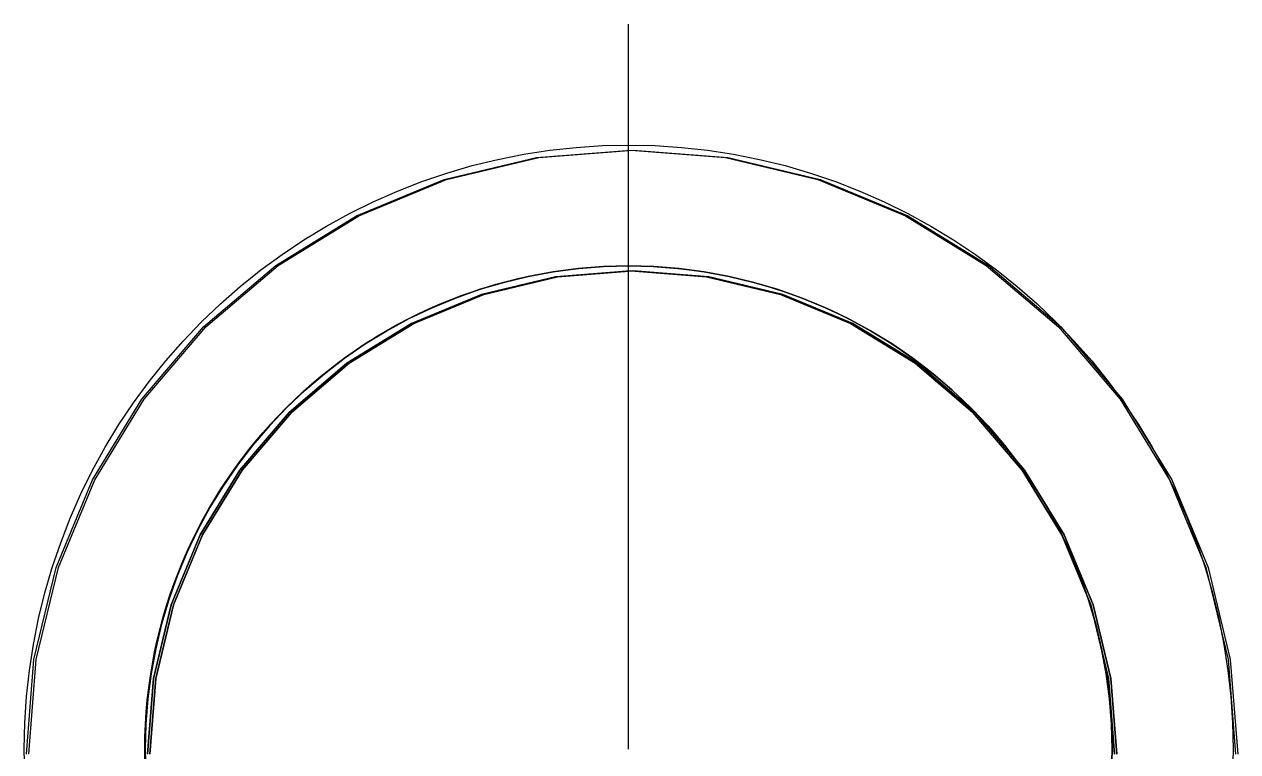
# Model space of a CAD drawing. Header units: millimetres. Extents: x -245 to 49755, y -245 to 41806.
# Drawn here: x 35489.76 to 35506.49, y 18570.03 to 18580.06 of the extents above; entities that cross this region are included whole.
import ezdxf

# ---------------------------------------------------------------- set-up
doc = ezdxf.new("R2010")
doc.units = ezdxf.units.MM
doc.layers.add('Slab', color=7, linetype='Continuous', lineweight=50)

msp = doc.modelspace()

# ---------------------------------------------------------------- linework, layer by layer
at = {"layer": 'Slab', "color": 4, "linetype": 'Continuous', "lineweight": 18}
msp.add_line((35498.088, 18580.064), (35498.088, 18570.064), dxfattribs=at)
at = {"layer": 'Slab', "color": 4, "linetype": 'Continuous', "lineweight": -3}
msp.add_line((35498.088, 18570.064), (35498.088, 18580.064), dxfattribs=at)
at = {"layer": 'Slab', "color": 7, "linetype": 'Continuous', "lineweight": -3}
for p, q in [((35496.645, 18578.271), (35497.005, 18578.326)), ((35496.645, 18578.271), (35497.005, 18578.326)), ((35496.645, 18578.271), (35497.005, 18578.326)), ((35496.645, 18578.271), (35497.005, 18578.326)), ((35496.821, 18578.228), (35498.124, 18578.33)), ((35496.821, 18578.228), (35498.124, 18578.33)), ((35496.852, 18578.228), (35498.156, 18578.33)), ((35496.852, 18578.228), (35498.156, 18578.33)), ((35497.005, 18578.326), (35497.366, 18578.366)), ((35497.005, 18578.326), (35497.366, 18578.366)), ((35497.005, 18578.326), (35497.366, 18578.366)), ((35497.005, 18578.326), (35497.366, 18578.366)), ((35497.366, 18578.366), (35497.729, 18578.39)), ((35497.366, 18578.366), (35497.729, 18578.39)), ((35497.366, 18578.366), (35497.729, 18578.39)), ((35497.366, 18578.366), (35497.729, 18578.39)), ((35497.729, 18578.39), (35498.092, 18578.398)), ((35497.729, 18578.39), (35498.092, 18578.398)), ((35497.729, 18578.39), (35498.092, 18578.398)), ((35497.729, 18578.39), (35498.092, 18578.398)), ((35498.092, 18578.398), (35498.456, 18578.39)), ((35498.092, 18578.398), (35498.456, 18578.39)), ((35498.092, 18578.398), (35498.456, 18578.39)), ((35498.092, 18578.398), (35498.456, 18578.39)), ((35498.124, 18578.33), (35499.428, 18578.228)), ((35498.124, 18578.33), (35499.428, 18578.228)), ((35498.156, 18578.33), (35499.459, 18578.228)), ((35498.156, 18578.33), (35499.459, 18578.228)), ((35498.456, 18578.39), (35498.819, 18578.366)), ((35498.456, 18578.39), (35498.819, 18578.366)), ((35498.456, 18578.39), (35498.819, 18578.366)), ((35498.456, 18578.39), (35498.819, 18578.366)), ((35498.819, 18578.366), (35499.18, 18578.326)), ((35498.819, 18578.366), (35499.18, 18578.326)), ((35498.819, 18578.366), (35499.18, 18578.326)), ((35498.819, 18578.366), (35499.18, 18578.326)), ((35499.18, 18578.326), (35499.539, 18578.271)), ((35499.18, 18578.326), (35499.539, 18578.271)), ((35499.18, 18578.326), (35499.539, 18578.271)), ((35499.18, 18578.326), (35499.539, 18578.271)), ((35495.549, 18577.923), (35496.821, 18578.228)), ((35495.549, 18577.923), (35496.821, 18578.228)), ((35495.581, 18577.923), (35496.852, 18578.228)), ((35495.581, 18577.923), (35496.852, 18578.228)), ((35495.936, 18578.114), (35496.289, 18578.2)), ((35495.936, 18578.114), (35496.289, 18578.2)), ((35495.936, 18578.114), (35496.289, 18578.2)), ((35495.936, 18578.114), (35496.289, 18578.2)), ((35496.289, 18578.2), (35496.645, 18578.271)), ((35496.289, 18578.2), (35496.645, 18578.271)), ((35496.289, 18578.2), (35496.645, 18578.271)), ((35496.289, 18578.2), (35496.645, 18578.271)), ((35499.428, 18578.228), (35500.699, 18577.923)), ((35499.428, 18578.228), (35500.699, 18577.923)), ((35499.459, 18578.228), (35500.731, 18577.923)), ((35499.459, 18578.228), (35500.731, 18577.923)), ((35499.539, 18578.271), (35499.896, 18578.2)), ((35499.539, 18578.271), (35499.896, 18578.2)), ((35499.539, 18578.271), (35499.896, 18578.2)), ((35499.539, 18578.271), (35499.896, 18578.2)), ((35499.896, 18578.2), (35500.249, 18578.114)), ((35499.896, 18578.2), (35500.249, 18578.114)), ((35499.896, 18578.2), (35500.249, 18578.114)), ((35499.896, 18578.2), (35500.249, 18578.114)), ((35495.242, 18577.895), (35495.587, 18578.012)), ((35495.242, 18577.895), (35495.587, 18578.012)), ((35495.242, 18577.895), (35495.587, 18578.012)), ((35495.242, 18577.895), (35495.587, 18578.012)), ((35495.587, 18578.012), (35495.936, 18578.114)), ((35495.587, 18578.012), (35495.936, 18578.114)), ((35495.587, 18578.012), (35495.936, 18578.114)), ((35495.587, 18578.012), (35495.936, 18578.114)), ((35500.249, 18578.114), (35500.598, 18578.012)), ((35500.249, 18578.114), (35500.598, 18578.012)), ((35500.249, 18578.114), (35500.598, 18578.012)), ((35500.249, 18578.114), (35500.598, 18578.012)), ((35500.598, 18578.012), (35500.943, 18577.895)), ((35500.598, 18578.012), (35500.943, 18577.895)), ((35500.598, 18578.012), (35500.943, 18577.895)), ((35500.598, 18578.012), (35500.943, 18577.895)), ((35494.341, 18577.422), (35495.549, 18577.923)), ((35494.341, 18577.422), (35495.549, 18577.923)), ((35494.372, 18577.422), (35495.581, 18577.923)), ((35494.372, 18577.422), (35495.581, 18577.923)), ((35494.903, 18577.763), (35495.242, 18577.895)), ((35494.903, 18577.763), (35495.242, 18577.895)), ((35494.903, 18577.763), (35495.242, 18577.895)), ((35494.903, 18577.763), (35495.242, 18577.895)), ((35500.699, 18577.923), (35501.907, 18577.422)), ((35500.699, 18577.923), (35501.907, 18577.422)), ((35500.731, 18577.923), (35501.939, 18577.422)), ((35500.731, 18577.923), (35501.939, 18577.422)), ((35500.943, 18577.895), (35501.281, 18577.763)), ((35500.943, 18577.895), (35501.281, 18577.763)), ((35500.943, 18577.895), (35501.281, 18577.763)), ((35500.943, 18577.895), (35501.281, 18577.763)), ((35494.571, 18577.617), (35494.903, 18577.763)), ((35494.571, 18577.617), (35494.903, 18577.763)), ((35494.571, 18577.617), (35494.903, 18577.763)), ((35494.571, 18577.617), (35494.903, 18577.763)), ((35501.281, 18577.763), (35501.614, 18577.617)), ((35501.281, 18577.763), (35501.614, 18577.617)), ((35501.281, 18577.763), (35501.614, 18577.617)), ((35501.281, 18577.763), (35501.614, 18577.617)), ((35494.245, 18577.456), (35494.571, 18577.617)), ((35494.245, 18577.456), (35494.571, 18577.617)), ((35494.245, 18577.456), (35494.571, 18577.617)), ((35494.245, 18577.456), (35494.571, 18577.617)), ((35501.614, 18577.617), (35501.94, 18577.456)), ((35501.614, 18577.617), (35501.94, 18577.456)), ((35501.614, 18577.617), (35501.94, 18577.456)), ((35501.614, 18577.617), (35501.94, 18577.456)), ((35493.226, 18576.739), (35494.341, 18577.422)), ((35493.226, 18576.739), (35494.341, 18577.422)), ((35493.258, 18576.739), (35494.372, 18577.422)), ((35493.258, 18576.739), (35494.372, 18577.422)), ((35493.926, 18577.281), (35494.245, 18577.456)), ((35493.926, 18577.281), (35494.245, 18577.456)), ((35493.926, 18577.281), (35494.245, 18577.456)), ((35493.926, 18577.281), (35494.245, 18577.456)), ((35501.907, 18577.422), (35503.022, 18576.739)), ((35501.907, 18577.422), (35503.022, 18576.739)), ((35501.939, 18577.422), (35503.054, 18576.739)), ((35501.939, 18577.422), (35503.054, 18576.739)), ((35501.94, 18577.456), (35502.259, 18577.281)), ((35501.94, 18577.456), (35502.259, 18577.281)), ((35501.94, 18577.456), (35502.259, 18577.281)), ((35501.94, 18577.456), (35502.259, 18577.281)), ((35493.615, 18577.093), (35493.926, 18577.281)), ((35493.615, 18577.093), (35493.926, 18577.281)), ((35493.615, 18577.093), (35493.926, 18577.281)), ((35493.615, 18577.093), (35493.926, 18577.281)), ((35502.259, 18577.281), (35502.57, 18577.093)), ((35502.259, 18577.281), (35502.57, 18577.093)), ((35502.259, 18577.281), (35502.57, 18577.093)), ((35502.259, 18577.281), (35502.57, 18577.093)), ((35493.313, 18576.891), (35493.615, 18577.093)), ((35493.313, 18576.891), (35493.615, 18577.093)), ((35493.313, 18576.891), (35493.615, 18577.093)), ((35493.313, 18576.891), (35493.615, 18577.093)), ((35502.57, 18577.093), (35502.872, 18576.891)), ((35502.57, 18577.093), (35502.872, 18576.891)), ((35502.57, 18577.093), (35502.872, 18576.891)), ((35502.57, 18577.093), (35502.872, 18576.891)), ((35493.019, 18576.676), (35493.313, 18576.891)), ((35493.019, 18576.676), (35493.313, 18576.891)), ((35493.019, 18576.676), (35493.313, 18576.891)), ((35493.019, 18576.676), (35493.313, 18576.891)), ((35502.872, 18576.891), (35503.165, 18576.676)), ((35502.872, 18576.891), (35503.165, 18576.676)), ((35502.872, 18576.891), (35503.165, 18576.676)), ((35502.872, 18576.891), (35503.165, 18576.676)), ((35492.232, 18575.89), (35493.226, 18576.739)), ((35492.232, 18575.89), (35493.226, 18576.739)), ((35492.263, 18575.89), (35493.258, 18576.739)), ((35492.263, 18575.89), (35493.258, 18576.739)), ((35492.736, 18576.448), (35493.019, 18576.676)), ((35492.736, 18576.448), (35493.019, 18576.676)), ((35492.736, 18576.448), (35493.019, 18576.676)), ((35492.736, 18576.448), (35493.019, 18576.676)), ((35497.05, 18576.649), (35496.706, 18576.585)), ((35496.706, 18576.585), (35497.05, 18576.649)), ((35496.706, 18576.585), (35497.05, 18576.649)), ((35497.05, 18576.649), (35496.706, 18576.585)), ((35496.706, 18576.585), (35497.05, 18576.649)), ((35497.05, 18576.649), (35496.706, 18576.585)), ((35497.396, 18576.694), (35497.05, 18576.649)), ((35497.05, 18576.649), (35497.396, 18576.694)), ((35497.05, 18576.649), (35497.396, 18576.694)), ((35497.396, 18576.694), (35497.05, 18576.649)), ((35497.05, 18576.649), (35497.396, 18576.694)), ((35497.396, 18576.694), (35497.05, 18576.649)), ((35498.124, 18576.664), (35497.081, 18576.582)), ((35497.081, 18576.582), (35498.124, 18576.664)), ((35498.156, 18576.664), (35497.113, 18576.582)), ((35497.113, 18576.582), (35498.156, 18576.664)), ((35497.744, 18576.722), (35497.396, 18576.694)), ((35497.396, 18576.694), (35497.744, 18576.722)), ((35497.396, 18576.694), (35497.744, 18576.722)), ((35497.744, 18576.722), (35497.396, 18576.694)), ((35497.396, 18576.694), (35497.744, 18576.722)), ((35497.744, 18576.722), (35497.396, 18576.694)), ((35498.092, 18576.731), (35497.744, 18576.722)), ((35497.744, 18576.722), (35498.092, 18576.731)), ((35497.744, 18576.722), (35498.092, 18576.731)), ((35498.092, 18576.731), (35497.744, 18576.722)), ((35497.744, 18576.722), (35498.092, 18576.731)), ((35498.092, 18576.731), (35497.744, 18576.722)), ((35498.441, 18576.722), (35498.092, 18576.731)), ((35498.092, 18576.731), (35498.441, 18576.722)), ((35498.092, 18576.731), (35498.441, 18576.722)), ((35498.441, 18576.722), (35498.092, 18576.731)), ((35498.092, 18576.731), (35498.441, 18576.722)), ((35498.441, 18576.722), (35498.092, 18576.731)), ((35499.167, 18576.582), (35498.124, 18576.664)), ((35498.124, 18576.664), (35499.167, 18576.582)), ((35499.199, 18576.582), (35498.156, 18576.664)), ((35498.156, 18576.664), (35499.199, 18576.582)), ((35498.789, 18576.694), (35498.441, 18576.722)), ((35498.441, 18576.722), (35498.789, 18576.694)), ((35498.441, 18576.722), (35498.789, 18576.694)), ((35498.789, 18576.694), (35498.441, 18576.722)), ((35498.441, 18576.722), (35498.789, 18576.694)), ((35498.789, 18576.694), (35498.441, 18576.722)), ((35499.135, 18576.649), (35498.789, 18576.694)), ((35498.789, 18576.694), (35499.135, 18576.649)), ((35498.789, 18576.694), (35499.135, 18576.649)), ((35499.135, 18576.649), (35498.789, 18576.694)), ((35498.789, 18576.694), (35499.135, 18576.649)), ((35499.135, 18576.649), (35498.789, 18576.694)), ((35499.479, 18576.585), (35499.135, 18576.649)), ((35499.135, 18576.649), (35499.479, 18576.585)), ((35499.135, 18576.649), (35499.479, 18576.585)), ((35499.479, 18576.585), (35499.135, 18576.649)), ((35499.135, 18576.649), (35499.479, 18576.585)), ((35499.479, 18576.585), (35499.135, 18576.649)), ((35503.022, 18576.739), (35504.017, 18575.89)), ((35503.022, 18576.739), (35504.017, 18575.89)), ((35503.054, 18576.739), (35504.048, 18575.89)), ((35503.054, 18576.739), (35504.048, 18575.89)), ((35503.165, 18576.676), (35503.449, 18576.448)), ((35503.165, 18576.676), (35503.449, 18576.448)), ((35503.165, 18576.676), (35503.449, 18576.448)), ((35503.165, 18576.676), (35503.449, 18576.448)), ((35496.367, 18576.504), (35496.032, 18576.405)), ((35496.032, 18576.405), (35496.367, 18576.504)), ((35496.032, 18576.405), (35496.367, 18576.504)), ((35496.367, 18576.504), (35496.032, 18576.405)), ((35496.032, 18576.405), (35496.367, 18576.504)), ((35496.367, 18576.504), (35496.032, 18576.405)), ((35497.081, 18576.582), (35496.064, 18576.338)), ((35496.064, 18576.338), (35497.081, 18576.582)), ((35497.113, 18576.582), (35496.096, 18576.338)), ((35496.096, 18576.338), (35497.113, 18576.582)), ((35496.706, 18576.585), (35496.367, 18576.504)), ((35496.367, 18576.504), (35496.706, 18576.585)), ((35496.367, 18576.504), (35496.706, 18576.585)), ((35496.706, 18576.585), (35496.367, 18576.504)), ((35496.367, 18576.504), (35496.706, 18576.585)), ((35496.706, 18576.585), (35496.367, 18576.504)), ((35500.184, 18576.338), (35499.167, 18576.582)), ((35499.167, 18576.582), (35500.184, 18576.338)), ((35500.216, 18576.338), (35499.199, 18576.582)), ((35499.199, 18576.582), (35500.216, 18576.338)), ((35499.818, 18576.504), (35499.479, 18576.585)), ((35499.479, 18576.585), (35499.818, 18576.504)), ((35499.479, 18576.585), (35499.818, 18576.504)), ((35499.818, 18576.504), (35499.479, 18576.585)), ((35499.479, 18576.585), (35499.818, 18576.504)), ((35499.818, 18576.504), (35499.479, 18576.585)), ((35500.153, 18576.405), (35499.818, 18576.504)), ((35499.818, 18576.504), (35500.153, 18576.405)), ((35499.818, 18576.504), (35500.153, 18576.405)), ((35500.153, 18576.405), (35499.818, 18576.504)), ((35499.818, 18576.504), (35500.153, 18576.405)), ((35500.153, 18576.405), (35499.818, 18576.504)), ((35492.463, 18576.208), (35492.736, 18576.448)), ((35492.463, 18576.208), (35492.736, 18576.448)), ((35492.463, 18576.208), (35492.736, 18576.448)), ((35492.463, 18576.208), (35492.736, 18576.448)), ((35496.064, 18576.338), (35495.098, 18575.937)), ((35495.098, 18575.937), (35496.064, 18576.338)), ((35496.096, 18576.338), (35495.129, 18575.937)), ((35495.129, 18575.937), (35496.096, 18576.338)), ((35495.703, 18576.288), (35495.381, 18576.155)), ((35495.381, 18576.155), (35495.703, 18576.288)), ((35495.381, 18576.155), (35495.703, 18576.288)), ((35495.703, 18576.288), (35495.381, 18576.155)), ((35495.381, 18576.155), (35495.703, 18576.288)), ((35495.703, 18576.288), (35495.381, 18576.155)), ((35496.032, 18576.405), (35495.703, 18576.288)), ((35495.703, 18576.288), (35496.032, 18576.405)), ((35495.703, 18576.288), (35496.032, 18576.405)), ((35496.032, 18576.405), (35495.703, 18576.288)), ((35495.703, 18576.288), (35496.032, 18576.405)), ((35496.032, 18576.405), (35495.703, 18576.288)), ((35500.482, 18576.288), (35500.153, 18576.405)), ((35500.153, 18576.405), (35500.482, 18576.288)), ((35500.153, 18576.405), (35500.482, 18576.288)), ((35500.482, 18576.288), (35500.153, 18576.405)), ((35500.153, 18576.405), (35500.482, 18576.288)), ((35500.482, 18576.288), (35500.153, 18576.405)), ((35501.151, 18575.937), (35500.184, 18576.338)), ((35500.184, 18576.338), (35501.151, 18575.937)), ((35501.182, 18575.937), (35500.216, 18576.338)), ((35500.216, 18576.338), (35501.182, 18575.937)), ((35500.804, 18576.155), (35500.482, 18576.288)), ((35500.482, 18576.288), (35500.804, 18576.155)), ((35500.482, 18576.288), (35500.804, 18576.155)), ((35500.804, 18576.155), (35500.482, 18576.288)), ((35500.482, 18576.288), (35500.804, 18576.155)), ((35500.804, 18576.155), (35500.482, 18576.288)), ((35503.449, 18576.448), (35503.722, 18576.208)), ((35503.449, 18576.448), (35503.722, 18576.208)), ((35503.449, 18576.448), (35503.722, 18576.208)), ((35503.449, 18576.448), (35503.722, 18576.208)), ((35492.2, 18575.957), (35492.463, 18576.208)), ((35492.2, 18575.957), (35492.463, 18576.208)), ((35492.2, 18575.957), (35492.463, 18576.208)), ((35492.2, 18575.957), (35492.463, 18576.208)), ((35495.381, 18576.155), (35495.066, 18576.004)), ((35495.066, 18576.004), (35495.381, 18576.155)), ((35495.066, 18576.004), (35495.381, 18576.155)), ((35495.381, 18576.155), (35495.066, 18576.004)), ((35495.066, 18576.004), (35495.381, 18576.155)), ((35495.381, 18576.155), (35495.066, 18576.004)), ((35501.119, 18576.004), (35500.804, 18576.155)), ((35500.804, 18576.155), (35501.119, 18576.004)), ((35500.804, 18576.155), (35501.119, 18576.004)), ((35501.119, 18576.004), (35500.804, 18576.155)), ((35500.804, 18576.155), (35501.119, 18576.004)), ((35501.119, 18576.004), (35500.804, 18576.155)), ((35503.722, 18576.208), (35503.985, 18575.957)), ((35503.722, 18576.208), (35503.985, 18575.957)), ((35503.722, 18576.208), (35503.985, 18575.957)), ((35503.722, 18576.208), (35503.985, 18575.957)), ((35491.948, 18575.694), (35492.2, 18575.957)), ((35491.948, 18575.694), (35492.2, 18575.957)), ((35491.948, 18575.694), (35492.2, 18575.957)), ((35491.948, 18575.694), (35492.2, 18575.957)), ((35495.066, 18576.004), (35494.759, 18575.838)), ((35494.759, 18575.838), (35495.066, 18576.004)), ((35494.759, 18575.838), (35495.066, 18576.004)), ((35495.066, 18576.004), (35494.759, 18575.838)), ((35494.759, 18575.838), (35495.066, 18576.004)), ((35495.066, 18576.004), (35494.759, 18575.838)), ((35501.426, 18575.838), (35501.119, 18576.004)), ((35501.119, 18576.004), (35501.426, 18575.838)), ((35501.119, 18576.004), (35501.426, 18575.838)), ((35501.426, 18575.838), (35501.119, 18576.004)), ((35501.119, 18576.004), (35501.426, 18575.838)), ((35501.426, 18575.838), (35501.119, 18576.004)), ((35503.985, 18575.957), (35504.236, 18575.694)), ((35503.985, 18575.957), (35504.236, 18575.694)), ((35503.985, 18575.957), (35504.236, 18575.694)), ((35503.985, 18575.957), (35504.236, 18575.694)), ((35491.382, 18574.895), (35492.232, 18575.89)), ((35491.382, 18574.895), (35492.232, 18575.89)), ((35491.414, 18574.895), (35492.263, 18575.89)), ((35491.414, 18574.895), (35492.263, 18575.89)), ((35495.098, 18575.937), (35494.206, 18575.391)), ((35494.206, 18575.391), (35495.098, 18575.937)), ((35495.129, 18575.937), (35494.237, 18575.391)), ((35494.237, 18575.391), (35495.129, 18575.937)), ((35494.759, 18575.838), (35494.461, 18575.655)), ((35494.461, 18575.655), (35494.759, 18575.838)), ((35494.461, 18575.655), (35494.759, 18575.838)), ((35494.759, 18575.838), (35494.461, 18575.655)), ((35494.461, 18575.655), (35494.759, 18575.838)), ((35494.759, 18575.838), (35494.461, 18575.655)), ((35502.043, 18575.391), (35501.151, 18575.937)), ((35501.151, 18575.937), (35502.043, 18575.391)), ((35502.074, 18575.391), (35501.182, 18575.937)), ((35501.182, 18575.937), (35502.074, 18575.391)), ((35501.723, 18575.655), (35501.426, 18575.838)), ((35501.426, 18575.838), (35501.723, 18575.655)), ((35501.426, 18575.838), (35501.723, 18575.655)), ((35501.723, 18575.655), (35501.426, 18575.838)), ((35501.426, 18575.838), (35501.723, 18575.655)), ((35501.723, 18575.655), (35501.426, 18575.838)), ((35504.017, 18575.89), (35504.866, 18574.895)), ((35504.017, 18575.89), (35504.866, 18574.895)), ((35504.048, 18575.89), (35504.898, 18574.895)), ((35504.048, 18575.89), (35504.898, 18574.895)), ((35491.709, 18575.421), (35491.948, 18575.694)), ((35491.709, 18575.421), (35491.948, 18575.694)), ((35491.709, 18575.421), (35491.948, 18575.694)), ((35491.709, 18575.421), (35491.948, 18575.694)), ((35494.461, 18575.655), (35494.174, 18575.458)), ((35494.174, 18575.458), (35494.461, 18575.655)), ((35494.174, 18575.458), (35494.461, 18575.655)), ((35494.461, 18575.655), (35494.174, 18575.458)), ((35494.174, 18575.458), (35494.461, 18575.655)), ((35494.461, 18575.655), (35494.174, 18575.458)), ((35502.011, 18575.458), (35501.723, 18575.655)), ((35501.723, 18575.655), (35502.011, 18575.458)), ((35501.723, 18575.655), (35502.011, 18575.458)), ((35502.011, 18575.458), (35501.723, 18575.655)), ((35501.723, 18575.655), (35502.011, 18575.458)), ((35502.011, 18575.458), (35501.723, 18575.655)), ((35504.236, 18575.694), (35504.476, 18575.421)), ((35504.236, 18575.694), (35504.476, 18575.421)), ((35504.236, 18575.694), (35504.476, 18575.421)), ((35504.236, 18575.694), (35504.476, 18575.421)), ((35494.174, 18575.458), (35493.897, 18575.245)), ((35493.897, 18575.245), (35494.174, 18575.458)), ((35493.897, 18575.245), (35494.174, 18575.458)), ((35494.174, 18575.458), (35493.897, 18575.245)), ((35493.897, 18575.245), (35494.174, 18575.458)), ((35494.174, 18575.458), (35493.897, 18575.245)), ((35502.288, 18575.245), (35502.011, 18575.458)), ((35502.011, 18575.458), (35502.288, 18575.245)), ((35502.011, 18575.458), (35502.288, 18575.245)), ((35502.288, 18575.245), (35502.011, 18575.458)), ((35502.011, 18575.458), (35502.288, 18575.245)), ((35502.288, 18575.245), (35502.011, 18575.458)), ((35491.481, 18575.137), (35491.709, 18575.421)), ((35491.481, 18575.137), (35491.709, 18575.421)), ((35491.481, 18575.137), (35491.709, 18575.421)), ((35491.481, 18575.137), (35491.709, 18575.421)), ((35494.206, 18575.391), (35493.41, 18574.711)), ((35493.41, 18574.711), (35494.206, 18575.391)), ((35494.237, 18575.391), (35493.442, 18574.711)), ((35493.442, 18574.711), (35494.237, 18575.391)), ((35502.838, 18574.711), (35502.043, 18575.391)), ((35502.043, 18575.391), (35502.838, 18574.711)), ((35502.87, 18574.711), (35502.074, 18575.391)), ((35502.074, 18575.391), (35502.87, 18574.711)), ((35504.476, 18575.421), (35504.704, 18575.137)), ((35504.476, 18575.421), (35504.704, 18575.137)), ((35504.476, 18575.421), (35504.704, 18575.137)), ((35504.476, 18575.421), (35504.704, 18575.137)), ((35491.266, 18574.844), (35491.481, 18575.137)), ((35491.266, 18574.844), (35491.481, 18575.137)), ((35491.266, 18574.844), (35491.481, 18575.137)), ((35491.266, 18574.844), (35491.481, 18575.137)), ((35493.897, 18575.245), (35493.632, 18575.019)), ((35493.632, 18575.019), (35493.897, 18575.245)), ((35493.632, 18575.019), (35493.897, 18575.245)), ((35493.897, 18575.245), (35493.632, 18575.019)), ((35493.632, 18575.019), (35493.897, 18575.245)), ((35493.897, 18575.245), (35493.632, 18575.019)), ((35502.553, 18575.019), (35502.288, 18575.245)), ((35502.288, 18575.245), (35502.553, 18575.019)), ((35502.288, 18575.245), (35502.553, 18575.019)), ((35502.553, 18575.019), (35502.288, 18575.245)), ((35502.288, 18575.245), (35502.553, 18575.019)), ((35502.553, 18575.019), (35502.288, 18575.245)), ((35504.704, 18575.137), (35504.919, 18574.844)), ((35504.704, 18575.137), (35504.919, 18574.844)), ((35504.704, 18575.137), (35504.919, 18574.844)), ((35504.704, 18575.137), (35504.919, 18574.844)), ((35493.632, 18575.019), (35493.378, 18574.778)), ((35493.378, 18574.778), (35493.632, 18575.019)), ((35493.378, 18574.778), (35493.632, 18575.019)), ((35493.632, 18575.019), (35493.378, 18574.778)), ((35493.378, 18574.778), (35493.632, 18575.019)), ((35493.632, 18575.019), (35493.378, 18574.778)), ((35502.806, 18574.778), (35502.553, 18575.019)), ((35502.553, 18575.019), (35502.806, 18574.778)), ((35502.553, 18575.019), (35502.806, 18574.778)), ((35502.806, 18574.778), (35502.553, 18575.019)), ((35502.553, 18575.019), (35502.806, 18574.778)), ((35502.806, 18574.778), (35502.553, 18575.019)), ((35490.699, 18573.78), (35491.382, 18574.895)), ((35490.699, 18573.78), (35491.382, 18574.895)), ((35490.731, 18573.78), (35491.414, 18574.895)), ((35490.731, 18573.78), (35491.414, 18574.895)), ((35491.064, 18574.542), (35491.266, 18574.844)), ((35491.064, 18574.542), (35491.266, 18574.844)), ((35491.064, 18574.542), (35491.266, 18574.844)), ((35491.064, 18574.542), (35491.266, 18574.844)), ((35504.866, 18574.895), (35505.549, 18573.78)), ((35504.866, 18574.895), (35505.549, 18573.78)), ((35504.898, 18574.895), (35505.581, 18573.78)), ((35504.898, 18574.895), (35505.581, 18573.78)), ((35504.919, 18574.844), (35505.121, 18574.542)), ((35504.919, 18574.844), (35505.121, 18574.542)), ((35504.919, 18574.844), (35505.121, 18574.542)), ((35504.919, 18574.844), (35505.121, 18574.542)), ((35493.41, 18574.711), (35492.731, 18573.916)), ((35492.731, 18573.916), (35493.41, 18574.711)), ((35493.442, 18574.711), (35492.762, 18573.916)), ((35492.762, 18573.916), (35493.442, 18574.711)), ((35493.378, 18574.778), (35493.138, 18574.525)), ((35493.138, 18574.525), (35493.378, 18574.778)), ((35493.138, 18574.525), (35493.378, 18574.778)), ((35493.378, 18574.778), (35493.138, 18574.525)), ((35493.138, 18574.525), (35493.378, 18574.778)), ((35493.378, 18574.778), (35493.138, 18574.525)), ((35503.047, 18574.525), (35502.806, 18574.778)), ((35502.806, 18574.778), (35503.047, 18574.525)), ((35502.806, 18574.778), (35503.047, 18574.525)), ((35503.047, 18574.525), (35502.806, 18574.778)), ((35502.806, 18574.778), (35503.047, 18574.525)), ((35503.047, 18574.525), (35502.806, 18574.778)), ((35503.518, 18573.916), (35502.838, 18574.711)), ((35502.838, 18574.711), (35503.518, 18573.916)), ((35503.549, 18573.916), (35502.87, 18574.711)), ((35502.87, 18574.711), (35503.549, 18573.916)), ((35490.876, 18574.231), (35491.064, 18574.542)), ((35490.876, 18574.231), (35491.064, 18574.542)), ((35490.876, 18574.231), (35491.064, 18574.542)), ((35490.876, 18574.231), (35491.064, 18574.542)), ((35493.138, 18574.525), (35492.911, 18574.26)), ((35492.911, 18574.26), (35493.138, 18574.525)), ((35492.911, 18574.26), (35493.138, 18574.525)), ((35493.138, 18574.525), (35492.911, 18574.26)), ((35492.911, 18574.26), (35493.138, 18574.525)), ((35493.138, 18574.525), (35492.911, 18574.26)), ((35503.273, 18574.26), (35503.047, 18574.525)), ((35503.047, 18574.525), (35503.273, 18574.26)), ((35503.047, 18574.525), (35503.273, 18574.26)), ((35503.273, 18574.26), (35503.047, 18574.525)), ((35503.047, 18574.525), (35503.273, 18574.26)), ((35503.273, 18574.26), (35503.047, 18574.525)), ((35505.121, 18574.542), (35505.309, 18574.231)), ((35505.121, 18574.542), (35505.309, 18574.231)), ((35505.121, 18574.542), (35505.309, 18574.231)), ((35505.121, 18574.542), (35505.309, 18574.231)), ((35490.701, 18573.912), (35490.876, 18574.231)), ((35490.701, 18573.912), (35490.876, 18574.231)), ((35490.701, 18573.912), (35490.876, 18574.231)), ((35490.701, 18573.912), (35490.876, 18574.231)), ((35492.911, 18574.26), (35492.699, 18573.983)), ((35492.699, 18573.983), (35492.911, 18574.26)), ((35492.699, 18573.983), (35492.911, 18574.26)), ((35492.911, 18574.26), (35492.699, 18573.983)), ((35492.699, 18573.983), (35492.911, 18574.26)), ((35492.911, 18574.26), (35492.699, 18573.983)), ((35503.486, 18573.983), (35503.273, 18574.26)), ((35503.273, 18574.26), (35503.486, 18573.983)), ((35503.273, 18574.26), (35503.486, 18573.983)), ((35503.486, 18573.983), (35503.273, 18574.26)), ((35503.273, 18574.26), (35503.486, 18573.983)), ((35503.486, 18573.983), (35503.273, 18574.26)), ((35505.309, 18574.231), (35505.484, 18573.912)), ((35505.309, 18574.231), (35505.484, 18573.912)), ((35505.309, 18574.231), (35505.484, 18573.912)), ((35505.309, 18574.231), (35505.484, 18573.912)), ((35492.699, 18573.983), (35492.501, 18573.695)), ((35492.501, 18573.695), (35492.699, 18573.983)), ((35492.501, 18573.695), (35492.699, 18573.983)), ((35492.699, 18573.983), (35492.501, 18573.695)), ((35492.501, 18573.695), (35492.699, 18573.983)), ((35492.699, 18573.983), (35492.501, 18573.695)), ((35503.684, 18573.695), (35503.486, 18573.983)), ((35503.486, 18573.983), (35503.684, 18573.695)), ((35503.486, 18573.983), (35503.684, 18573.695)), ((35503.684, 18573.695), (35503.486, 18573.983)), ((35503.486, 18573.983), (35503.684, 18573.695)), ((35503.684, 18573.695), (35503.486, 18573.983)), ((35490.199, 18572.572), (35490.699, 18573.78)), ((35490.199, 18572.572), (35490.699, 18573.78)), ((35490.23, 18572.572), (35490.731, 18573.78)), ((35490.23, 18572.572), (35490.731, 18573.78)), ((35490.54, 18573.586), (35490.701, 18573.912)), ((35490.54, 18573.586), (35490.701, 18573.912)), ((35490.54, 18573.586), (35490.701, 18573.912)), ((35490.54, 18573.586), (35490.701, 18573.912)), ((35492.731, 18573.916), (35492.184, 18573.024)), ((35492.184, 18573.024), (35492.731, 18573.916)), ((35492.762, 18573.916), (35492.216, 18573.024)), ((35492.216, 18573.024), (35492.762, 18573.916)), ((35504.064, 18573.024), (35503.518, 18573.916)), ((35503.518, 18573.916), (35504.064, 18573.024)), ((35504.096, 18573.024), (35503.549, 18573.916)), ((35503.549, 18573.916), (35504.096, 18573.024)), ((35505.484, 18573.912), (35505.645, 18573.586)), ((35505.484, 18573.912), (35505.645, 18573.586)), ((35505.484, 18573.912), (35505.645, 18573.586)), ((35505.484, 18573.912), (35505.645, 18573.586)), ((35505.549, 18573.78), (35506.05, 18572.572)), ((35505.549, 18573.78), (35506.05, 18572.572)), ((35505.581, 18573.78), (35506.081, 18572.572)), ((35505.581, 18573.78), (35506.081, 18572.572)), ((35492.501, 18573.695), (35492.319, 18573.398)), ((35492.319, 18573.398), (35492.501, 18573.695)), ((35492.319, 18573.398), (35492.501, 18573.695)), ((35492.501, 18573.695), (35492.319, 18573.398)), ((35492.319, 18573.398), (35492.501, 18573.695)), ((35492.501, 18573.695), (35492.319, 18573.398)), ((35503.866, 18573.398), (35503.684, 18573.695)), ((35503.684, 18573.695), (35503.866, 18573.398)), ((35503.684, 18573.695), (35503.866, 18573.398)), ((35503.866, 18573.398), (35503.684, 18573.695)), ((35503.684, 18573.695), (35503.866, 18573.398)), ((35503.866, 18573.398), (35503.684, 18573.695)), ((35490.393, 18573.253), (35490.54, 18573.586)), ((35490.393, 18573.253), (35490.54, 18573.586)), ((35490.393, 18573.253), (35490.54, 18573.586)), ((35490.393, 18573.253), (35490.54, 18573.586)), ((35505.645, 18573.586), (35505.791, 18573.253)), ((35505.645, 18573.586), (35505.791, 18573.253)), ((35505.645, 18573.586), (35505.791, 18573.253)), ((35505.645, 18573.586), (35505.791, 18573.253)), ((35492.319, 18573.398), (35492.152, 18573.091)), ((35492.152, 18573.091), (35492.319, 18573.398)), ((35492.152, 18573.091), (35492.319, 18573.398)), ((35492.319, 18573.398), (35492.152, 18573.091)), ((35492.152, 18573.091), (35492.319, 18573.398)), ((35492.319, 18573.398), (35492.152, 18573.091)), ((35504.032, 18573.091), (35503.866, 18573.398)), ((35503.866, 18573.398), (35504.032, 18573.091)), ((35503.866, 18573.398), (35504.032, 18573.091)), ((35504.032, 18573.091), (35503.866, 18573.398)), ((35503.866, 18573.398), (35504.032, 18573.091)), ((35504.032, 18573.091), (35503.866, 18573.398)), ((35490.262, 18572.914), (35490.393, 18573.253)), ((35490.262, 18572.914), (35490.393, 18573.253)), ((35490.262, 18572.914), (35490.393, 18573.253)), ((35490.262, 18572.914), (35490.393, 18573.253)), ((35505.791, 18573.253), (35505.923, 18572.914)), ((35505.791, 18573.253), (35505.923, 18572.914)), ((35505.791, 18573.253), (35505.923, 18572.914)), ((35505.791, 18573.253), (35505.923, 18572.914)), ((35492.184, 18573.024), (35491.784, 18572.057)), ((35491.784, 18572.057), (35492.184, 18573.024)), ((35492.216, 18573.024), (35491.815, 18572.057)), ((35491.815, 18572.057), (35492.216, 18573.024)), ((35492.152, 18573.091), (35492.002, 18572.776)), ((35492.002, 18572.776), (35492.152, 18573.091)), ((35492.002, 18572.776), (35492.152, 18573.091)), ((35492.152, 18573.091), (35492.002, 18572.776)), ((35492.002, 18572.776), (35492.152, 18573.091)), ((35492.152, 18573.091), (35492.002, 18572.776)), ((35504.183, 18572.776), (35504.032, 18573.091)), ((35504.032, 18573.091), (35504.183, 18572.776)), ((35504.032, 18573.091), (35504.183, 18572.776)), ((35504.183, 18572.776), (35504.032, 18573.091)), ((35504.032, 18573.091), (35504.183, 18572.776)), ((35504.183, 18572.776), (35504.032, 18573.091)), ((35504.465, 18572.057), (35504.064, 18573.024)), ((35504.064, 18573.024), (35504.465, 18572.057)), ((35504.496, 18572.057), (35504.096, 18573.024)), ((35504.096, 18573.024), (35504.496, 18572.057)), ((35490.145, 18572.57), (35490.262, 18572.914)), ((35490.145, 18572.57), (35490.262, 18572.914)), ((35490.145, 18572.57), (35490.262, 18572.914)), ((35490.145, 18572.57), (35490.262, 18572.914)), ((35492.002, 18572.776), (35491.869, 18572.453)), ((35491.869, 18572.453), (35492.002, 18572.776)), ((35491.869, 18572.453), (35492.002, 18572.776)), ((35492.002, 18572.776), (35491.869, 18572.453)), ((35491.869, 18572.453), (35492.002, 18572.776)), ((35492.002, 18572.776), (35491.869, 18572.453)), ((35504.316, 18572.453), (35504.183, 18572.776)), ((35504.183, 18572.776), (35504.316, 18572.453)), ((35504.183, 18572.776), (35504.316, 18572.453)), ((35504.316, 18572.453), (35504.183, 18572.776)), ((35504.183, 18572.776), (35504.316, 18572.453)), ((35504.316, 18572.453), (35504.183, 18572.776)), ((35505.923, 18572.914), (35506.04, 18572.57)), ((35505.923, 18572.914), (35506.04, 18572.57)), ((35505.923, 18572.914), (35506.04, 18572.57)), ((35505.923, 18572.914), (35506.04, 18572.57)), ((35489.893, 18571.301), (35490.199, 18572.572)), ((35489.893, 18571.301), (35490.199, 18572.572)), ((35489.925, 18571.301), (35490.23, 18572.572)), ((35489.925, 18571.301), (35490.23, 18572.572)), ((35490.043, 18572.221), (35490.145, 18572.57)), ((35490.043, 18572.221), (35490.145, 18572.57)), ((35490.043, 18572.221), (35490.145, 18572.57)), ((35490.043, 18572.221), (35490.145, 18572.57)), ((35491.869, 18572.453), (35491.752, 18572.124)), ((35491.752, 18572.124), (35491.869, 18572.453)), ((35491.752, 18572.124), (35491.869, 18572.453)), ((35491.869, 18572.453), (35491.752, 18572.124)), ((35491.752, 18572.124), (35491.869, 18572.453)), ((35491.869, 18572.453), (35491.752, 18572.124)), ((35504.433, 18572.124), (35504.316, 18572.453)), ((35504.316, 18572.453), (35504.433, 18572.124)), ((35504.316, 18572.453), (35504.433, 18572.124)), ((35504.433, 18572.124), (35504.316, 18572.453)), ((35504.316, 18572.453), (35504.433, 18572.124)), ((35504.433, 18572.124), (35504.316, 18572.453)), ((35506.04, 18572.57), (35506.142, 18572.221)), ((35506.04, 18572.57), (35506.142, 18572.221)), ((35506.04, 18572.57), (35506.142, 18572.221)), ((35506.04, 18572.57), (35506.142, 18572.221)), ((35506.05, 18572.572), (35506.355, 18571.301)), ((35506.05, 18572.572), (35506.355, 18571.301)), ((35506.081, 18572.572), (35506.386, 18571.301)), ((35506.081, 18572.572), (35506.386, 18571.301)), ((35489.957, 18571.868), (35490.043, 18572.221)), ((35489.957, 18571.868), (35490.043, 18572.221)), ((35489.957, 18571.868), (35490.043, 18572.221)), ((35489.957, 18571.868), (35490.043, 18572.221)), ((35491.752, 18572.124), (35491.653, 18571.79)), ((35491.653, 18571.79), (35491.752, 18572.124)), ((35491.653, 18571.79), (35491.752, 18572.124)), ((35491.752, 18572.124), (35491.653, 18571.79)), ((35491.653, 18571.79), (35491.752, 18572.124)), ((35491.752, 18572.124), (35491.653, 18571.79)), ((35504.532, 18571.79), (35504.433, 18572.124)), ((35504.433, 18572.124), (35504.532, 18571.79)), ((35504.433, 18572.124), (35504.532, 18571.79)), ((35504.532, 18571.79), (35504.433, 18572.124)), ((35504.433, 18572.124), (35504.532, 18571.79)), ((35504.532, 18571.79), (35504.433, 18572.124)), ((35506.142, 18572.221), (35506.228, 18571.868)), ((35506.142, 18572.221), (35506.228, 18571.868)), ((35506.142, 18572.221), (35506.228, 18571.868)), ((35506.142, 18572.221), (35506.228, 18571.868)), ((35491.784, 18572.057), (35491.54, 18571.04)), ((35491.54, 18571.04), (35491.784, 18572.057)), ((35491.815, 18572.057), (35491.571, 18571.04)), ((35491.571, 18571.04), (35491.815, 18572.057)), ((35504.709, 18571.04), (35504.465, 18572.057)), ((35504.465, 18572.057), (35504.709, 18571.04)), ((35504.74, 18571.04), (35504.496, 18572.057)), ((35504.496, 18572.057), (35504.74, 18571.04)), ((35489.886, 18571.511), (35489.957, 18571.868)), ((35489.886, 18571.511), (35489.957, 18571.868)), ((35489.886, 18571.511), (35489.957, 18571.868)), ((35489.886, 18571.511), (35489.957, 18571.868)), ((35491.653, 18571.79), (35491.571, 18571.45)), ((35491.571, 18571.45), (35491.653, 18571.79)), ((35491.571, 18571.45), (35491.653, 18571.79)), ((35491.653, 18571.79), (35491.571, 18571.45)), ((35491.571, 18571.45), (35491.653, 18571.79)), ((35491.653, 18571.79), (35491.571, 18571.45)), ((35504.613, 18571.45), (35504.532, 18571.79)), ((35504.532, 18571.79), (35504.613, 18571.45)), ((35504.532, 18571.79), (35504.613, 18571.45)), ((35504.613, 18571.45), (35504.532, 18571.79)), ((35504.532, 18571.79), (35504.613, 18571.45)), ((35504.613, 18571.45), (35504.532, 18571.79)), ((35506.228, 18571.868), (35506.299, 18571.511)), ((35506.228, 18571.868), (35506.299, 18571.511)), ((35506.228, 18571.868), (35506.299, 18571.511)), ((35506.228, 18571.868), (35506.299, 18571.511)), ((35489.83, 18571.152), (35489.886, 18571.511)), ((35489.83, 18571.152), (35489.886, 18571.511)), ((35489.83, 18571.152), (35489.886, 18571.511)), ((35489.83, 18571.152), (35489.886, 18571.511)), ((35491.571, 18571.45), (35491.508, 18571.107)), ((35491.508, 18571.107), (35491.571, 18571.45)), ((35491.508, 18571.107), (35491.571, 18571.45)), ((35491.571, 18571.45), (35491.508, 18571.107)), ((35491.508, 18571.107), (35491.571, 18571.45)), ((35491.571, 18571.45), (35491.508, 18571.107)), ((35504.677, 18571.107), (35504.613, 18571.45)), ((35504.613, 18571.45), (35504.677, 18571.107)), ((35504.613, 18571.45), (35504.677, 18571.107)), ((35504.677, 18571.107), (35504.613, 18571.45)), ((35504.613, 18571.45), (35504.677, 18571.107)), ((35504.677, 18571.107), (35504.613, 18571.45)), ((35506.299, 18571.511), (35506.354, 18571.152)), ((35506.299, 18571.511), (35506.354, 18571.152)), ((35506.299, 18571.511), (35506.354, 18571.152)), ((35506.299, 18571.511), (35506.354, 18571.152)), ((35489.791, 18569.997), (35489.893, 18571.301)), ((35489.791, 18569.997), (35489.893, 18571.301)), ((35489.822, 18569.997), (35489.925, 18571.301)), ((35489.822, 18569.997), (35489.925, 18571.301)), ((35506.355, 18571.301), (35506.457, 18569.997)), ((35506.355, 18571.301), (35506.457, 18569.997)), ((35506.386, 18571.301), (35506.489, 18569.997)), ((35506.386, 18571.301), (35506.489, 18569.997)), ((35489.791, 18570.791), (35489.83, 18571.152)), ((35489.791, 18570.791), (35489.83, 18571.152)), ((35489.791, 18570.791), (35489.83, 18571.152)), ((35489.791, 18570.791), (35489.83, 18571.152)), ((35491.508, 18571.107), (35491.462, 18570.761)), ((35491.462, 18570.761), (35491.508, 18571.107)), ((35491.462, 18570.761), (35491.508, 18571.107)), ((35491.508, 18571.107), (35491.462, 18570.761)), ((35491.462, 18570.761), (35491.508, 18571.107)), ((35491.508, 18571.107), (35491.462, 18570.761)), ((35504.723, 18570.761), (35504.677, 18571.107)), ((35504.677, 18571.107), (35504.723, 18570.761)), ((35504.677, 18571.107), (35504.723, 18570.761)), ((35504.723, 18570.761), (35504.677, 18571.107)), ((35504.677, 18571.107), (35504.723, 18570.761)), ((35504.723, 18570.761), (35504.677, 18571.107)), ((35506.354, 18571.152), (35506.394, 18570.791)), ((35506.354, 18571.152), (35506.394, 18570.791)), ((35506.354, 18571.152), (35506.394, 18570.791)), ((35506.354, 18571.152), (35506.394, 18570.791)), ((35491.54, 18571.04), (35491.457, 18569.997)), ((35491.457, 18569.997), (35491.54, 18571.04)), ((35491.571, 18571.04), (35491.489, 18569.997)), ((35491.489, 18569.997), (35491.571, 18571.04)), ((35504.791, 18569.997), (35504.709, 18571.04)), ((35504.709, 18571.04), (35504.791, 18569.997)), ((35504.822, 18569.997), (35504.74, 18571.04)), ((35504.74, 18571.04), (35504.822, 18569.997)), ((35489.767, 18570.428), (35489.791, 18570.791)), ((35489.767, 18570.428), (35489.791, 18570.791)), ((35489.767, 18570.428), (35489.791, 18570.791)), ((35489.767, 18570.428), (35489.791, 18570.791)), ((35506.394, 18570.791), (35506.418, 18570.428)), ((35506.394, 18570.791), (35506.418, 18570.428)), ((35506.394, 18570.791), (35506.418, 18570.428)), ((35506.394, 18570.791), (35506.418, 18570.428)), ((35491.462, 18570.761), (35491.435, 18570.413)), ((35491.435, 18570.413), (35491.462, 18570.761)), ((35491.435, 18570.413), (35491.462, 18570.761)), ((35491.462, 18570.761), (35491.435, 18570.413)), ((35491.435, 18570.413), (35491.462, 18570.761)), ((35491.462, 18570.761), (35491.435, 18570.413)), ((35504.75, 18570.413), (35504.723, 18570.761)), ((35504.723, 18570.761), (35504.75, 18570.413)), ((35504.723, 18570.761), (35504.75, 18570.413)), ((35504.75, 18570.413), (35504.723, 18570.761)), ((35504.723, 18570.761), (35504.75, 18570.413)), ((35504.75, 18570.413), (35504.723, 18570.761)), ((35489.759, 18570.064), (35489.767, 18570.428)), ((35489.759, 18570.064), (35489.767, 18570.428)), ((35489.759, 18570.064), (35489.767, 18570.428)), ((35489.759, 18570.064), (35489.767, 18570.428)), ((35491.435, 18570.413), (35491.426, 18570.064)), ((35491.426, 18570.064), (35491.435, 18570.413)), ((35491.426, 18570.064), (35491.435, 18570.413)), ((35491.435, 18570.413), (35491.426, 18570.064)), ((35491.426, 18570.064), (35491.435, 18570.413)), ((35491.435, 18570.413), (35491.426, 18570.064)), ((35504.759, 18570.064), (35504.75, 18570.413)), ((35504.75, 18570.413), (35504.759, 18570.064)), ((35504.75, 18570.413), (35504.759, 18570.064)), ((35504.759, 18570.064), (35504.75, 18570.413)), ((35504.75, 18570.413), (35504.759, 18570.064)), ((35504.759, 18570.064), (35504.75, 18570.413)), ((35506.418, 18570.428), (35506.426, 18570.064)), ((35506.418, 18570.428), (35506.426, 18570.064)), ((35506.418, 18570.428), (35506.426, 18570.064)), ((35506.418, 18570.428), (35506.426, 18570.064)), ((35489.767, 18569.701), (35489.759, 18570.064)), ((35489.767, 18569.701), (35489.759, 18570.064)), ((35489.767, 18569.701), (35489.759, 18570.064)), ((35489.767, 18569.701), (35489.759, 18570.064)), ((35491.426, 18570.064), (35491.435, 18569.715)), ((35491.435, 18569.715), (35491.426, 18570.064)), ((35491.435, 18569.715), (35491.426, 18570.064)), ((35491.426, 18570.064), (35491.435, 18569.715)), ((35491.435, 18569.715), (35491.426, 18570.064)), ((35491.426, 18570.064), (35491.435, 18569.715)), ((35504.75, 18569.715), (35504.759, 18570.064)), ((35504.759, 18570.064), (35504.75, 18569.715)), ((35504.759, 18570.064), (35504.75, 18569.715)), ((35504.75, 18569.715), (35504.759, 18570.064)), ((35504.759, 18570.064), (35504.75, 18569.715)), ((35504.75, 18569.715), (35504.759, 18570.064)), ((35506.426, 18570.064), (35506.418, 18569.701)), ((35506.426, 18570.064), (35506.418, 18569.701)), ((35506.426, 18570.064), (35506.418, 18569.701)), ((35506.426, 18570.064), (35506.418, 18569.701))]:
    msp.add_line(p, q, dxfattribs=at)
at = {"layer": 'Slab', "color": 30, "linetype": 'Continuous', "lineweight": -3}
msp.add_circle((35498.088, 18570.064), 6.667, dxfattribs=at)

doc.saveas('drawing.dxf')
